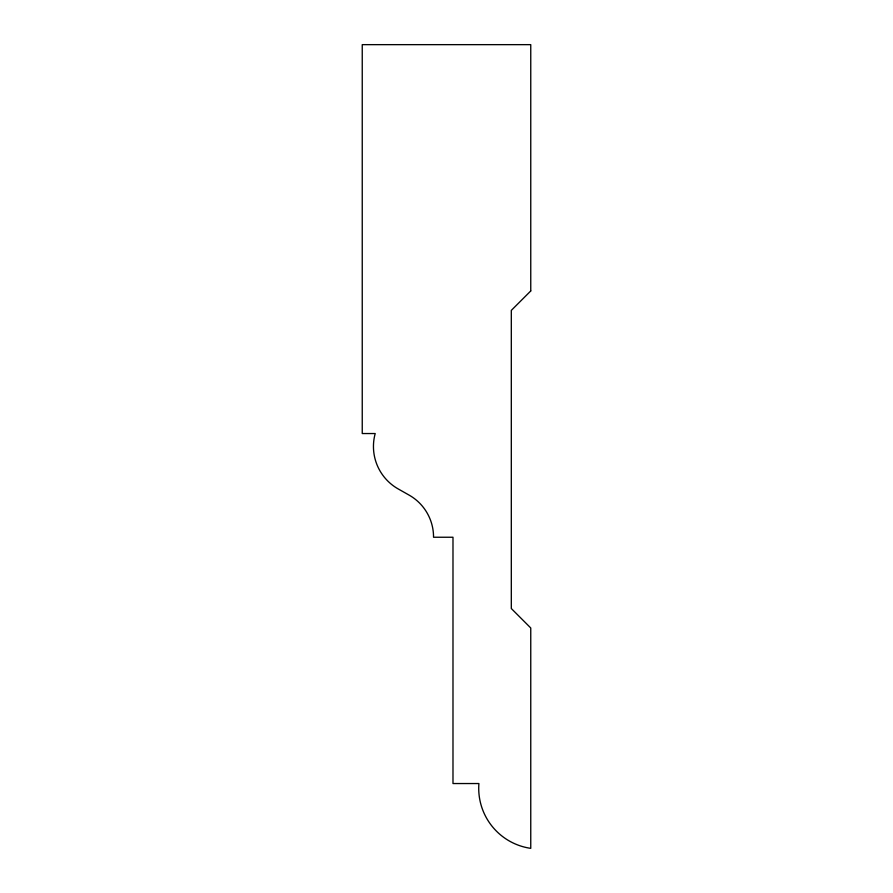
<?xml version="1.0" encoding="UTF-8"?>
<svg xmlns="http://www.w3.org/2000/svg" width="893" height="893" viewBox="0 0 893 893"><rect width="100%" height="100%" fill="white"/><g stroke="black" fill="none" stroke-linecap="round" stroke-linejoin="round"><path stroke-width="1.34" d="M530.755 290.951L511.309 310.384L511.309 608.535L530.755 627.98L530.755 848.35A60.679 60.679 0 0 1 478.905 783.541L452.985 783.541L452.985 537.24L433.54 537.24A48.11 48.11 0 0 0 409.139 495.124L398.166 488.917A48.747 48.747 0 0 1 375.205 433.54L362.245 433.54L362.245 44.65L530.755 44.65L530.755 290.951"/></g></svg>
